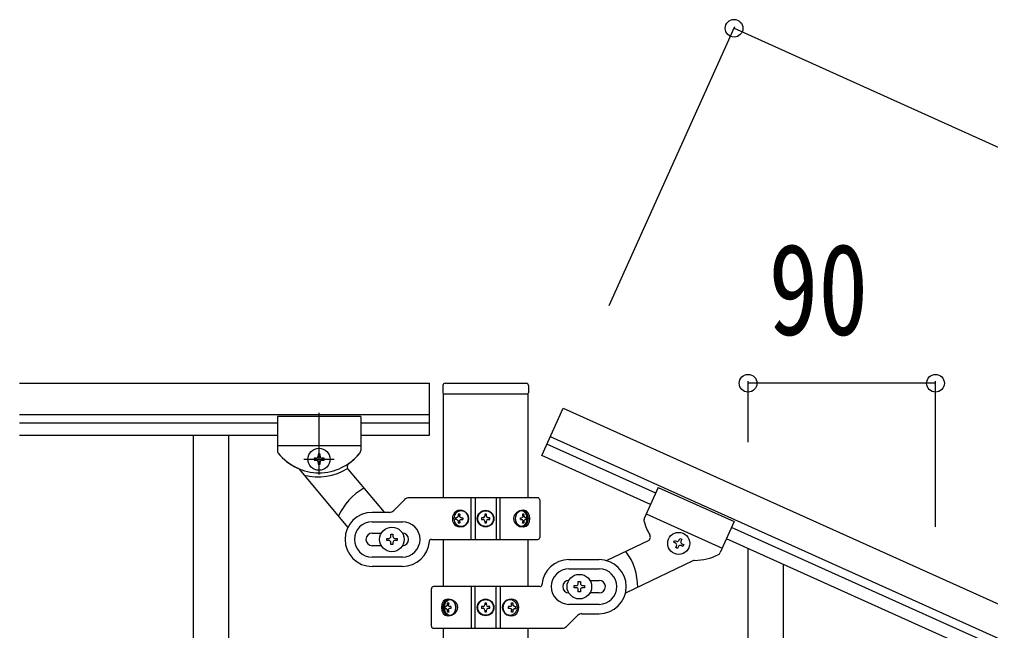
# Model space of a CAD drawing. Units: millimetres, scale not verified. Extents: x -4015 to 4015, y -2862 to 2860.
# Drawn here: x 2205.8 to 2672.1, y -948.6 to -655.2 of the extents above; entities that cross this region are included whole.
import ezdxf
from ezdxf.enums import TextEntityAlignment as Align

# ---------------------------------------------------------------- set-up
doc = ezdxf.new("R2010")
doc.units = ezdxf.units.MM
doc.header["$LTSCALE"] = 10
doc.layers.add('0-3_YKK_A1', color=4, linetype='Continuous')
doc.layers.add('0-4_YKK_D', color=6, linetype='Continuous')
doc.styles.add('ＭＳ ゴシック', font='')
doc.styles.get('ＭＳ ゴシック').set_extended_font_data('MS Gothic')

msp = doc.modelspace()

# ---------------------------------------------------------------- linework, layer by layer
at = {"layer": '0-3_YKK_A1'}
for p, q in [((2205.83, -829.86), (2402.69, -829.86)), ((2402.69, -854.86), (2402.69, -829.86)), ((2410.19, -829.9), (2449.19, -829.9)), ((2409.19, -830.9), (2409.19, -834.4)), ((2450.19, -830.9), (2450.19, -834.4)), ((2409.44, -885.1), (2409.44, -834.9)), ((2409.69, -834.9), (2449.69, -834.9)), ((2449.94, -834.9), (2449.94, -885.1)), ((2456.62, -864.57), (2466.85, -841.83)), ((2466.85, -841.83), (3249.27, -1193.96)), ((2205.83, -844.86), (2402.69, -844.86)), ((2329.69, -845.86), (2329.69, -862.18)), ((2369.69, -845.86), (2329.69, -845.86)), ((2329.69, -845.86), (2329.69, -862.18)), ((2369.69, -845.86), (2329.69, -845.86)), ((2349.69, -873.66), (2349.69, -844.09)), ((2369.69, -845.86), (2369.69, -862.2)), ((2369.69, -845.86), (2369.69, -862.18)), ((2205.83, -848.86), (2329.69, -848.86)), ((2369.69, -848.86), (2402.69, -848.86)), ((2205.83, -854.86), (2329.69, -854.86)), ((2289.19, -854.86), (2289.19, -1514.86)), ((2306.19, -854.86), (2306.19, -1514.86)), ((2369.69, -854.86), (2402.69, -854.86)), ((2460.7, -855.51), (3243.11, -1207.64)), ((2369.69, -859.86), (2329.69, -859.86)), ((2369.69, -859.86), (2329.69, -859.86)), ((2349.69, -873.66), (2349.69, -859.06)), ((2511.35, -882.62), (2459.08, -859.1)), ((2342.39, -866.36), (2356.99, -866.36)), ((2348.25, -865.88), (2347.29, -865.88)), ((2351.13, -866.84), (2352.09, -866.84)), ((2508.89, -888.09), (2456.62, -864.57)), ((2340.11, -871.18), (2363.53, -899.1)), ((2363.66, -871.25), (2380.92, -891.82)), ((2512.58, -879.88), (2505.88, -894.78)), ((2512.58, -879.88), (2549.06, -896.3)), ((2385.57, -890.98), (2390.81, -885.74)), ((2454.69, -884.86), (2392.93, -884.86)), ((2422.74, -904.86), (2422.74, -884.86)), ((2424.69, -884.86), (2424.69, -904.86)), ((2434.69, -884.86), (2434.69, -904.86)), ((2436.63, -904.86), (2436.63, -884.86)), ((2455.69, -885.86), (2455.69, -903.86)), ((2383.45, -891.86), (2375.19, -891.86)), ((2415.63, -894.42), (2415.17, -894.42)), ((2415.63, -895.3), (2415.17, -895.3)), ((2416.56, -892.65), (2417.33, -892.65)), ((2417.93, -894.42), (2418.69, -894.42)), ((2417.93, -895.3), (2418.69, -895.3)), ((2428.46, -894.45), (2427.64, -894.45)), ((2430.92, -895.27), (2431.74, -895.27)), ((2446.38, -894.42), (2447.01, -894.42)), ((2446.38, -895.3), (2447.01, -895.3)), ((2447.4, -892.65), (2448.02, -892.65)), ((2449.2, -894.42), (2448.88, -894.42)), ((2449.2, -895.3), (2448.88, -895.3)), ((2506.83, -892.65), (2543.31, -909.07)), ((2375.19, -896.36), (2389.69, -896.36)), ((2417.33, -897.06), (2416.56, -897.06)), ((2448.02, -897.06), (2447.4, -897.06)), ((2549.06, -896.3), (2542.36, -911.18)), ((3196.79, -1191.17), (2547.8, -899.1)), ((2375.19, -901.86), (2379.61, -901.86)), ((2386.19, -904.36), (2387.19, -904.36)), ((3194.32, -1196.65), (2545.33, -904.57)), ((2379.61, -907.86), (2375.19, -907.86)), ((2383.19, -905.36), (2382.19, -905.36)), ((2403.65, -904.86), (2454.69, -904.86)), ((2409.44, -927.53), (2409.44, -904.86)), ((2449.94, -904.86), (2449.94, -927.53)), ((2507.65, -905.51), (2487.87, -915.06)), ((2520.89, -906.63), (2520.02, -906.24)), ((2523.92, -906.94), (2524.79, -907.33)), ((2555.69, -1093.32), (2555.69, -909.23)), ((2389.69, -913.36), (2375.19, -913.36)), ((2389.69, -917.86), (2375.19, -917.86)), ((2469.69, -914.53), (2484.19, -914.53)), ((2529.16, -915.11), (2496.78, -930.74)), ((2572.69, -1060.4), (2572.69, -916.88)), ((2469.69, -919.03), (2484.19, -919.03)), ((2455.72, -927.53), (2404.69, -927.53)), ((2422.74, -927.53), (2422.74, -947.53)), ((2424.69, -947.53), (2424.69, -927.53)), ((2434.69, -947.53), (2434.69, -927.53)), ((2436.63, -927.53), (2436.63, -947.53)), ((2476.19, -927.03), (2477.19, -927.03)), ((2479.77, -924.53), (2484.19, -924.53)), ((2403.69, -946.53), (2403.69, -928.53)), ((2473.19, -928.03), (2472.19, -928.03)), ((2484.19, -930.53), (2479.77, -930.53)), ((2410.17, -937.09), (2410.5, -937.09)), ((2411.36, -935.32), (2411.98, -935.32)), ((2412.99, -937.09), (2412.37, -937.09)), ((2428.46, -937.12), (2427.64, -937.12)), ((2441.45, -937.09), (2440.69, -937.09)), ((2442.05, -935.32), (2442.81, -935.32)), ((2443.74, -937.09), (2444.21, -937.09)), ((2484.19, -936.03), (2469.69, -936.03)), ((2410.17, -937.97), (2410.5, -937.97)), ((2411.98, -939.73), (2411.36, -939.73)), ((2412.99, -937.97), (2412.37, -937.97)), ((2430.92, -937.94), (2431.74, -937.94)), ((2441.45, -937.97), (2440.69, -937.97)), ((2442.81, -939.73), (2442.05, -939.73)), ((2443.74, -937.97), (2444.21, -937.97)), ((2473.81, -941.41), (2468.57, -946.65)), ((2475.93, -940.53), (2484.19, -940.53)), ((2404.69, -947.53), (2466.45, -947.53)), ((2409.44, -1507.16), (2409.44, -947.53)), ((2449.94, -947.53), (2449.94, -1506.36))]:
    msp.add_line(p, q, dxfattribs=at)
for points in [[(2347.29, -865.88), (2347.29, -866.84), (2348.25, -866.84)], [(2350.17, -864.92), (2350.17, -863.96), (2349.21, -863.96), (2349.21, -864.92)], [(2352.09, -866.84), (2352.09, -865.88), (2351.13, -865.88)], [(2349.21, -867.8), (2349.21, -868.76), (2350.17, -868.76), (2350.17, -867.8)], [(2416.45, -893.54), (2416.42, -893.71), (2416.37, -893.87), (2416.29, -894.03), (2416.18, -894.16), (2416.06, -894.27), (2415.93, -894.35), (2415.78, -894.4), (2415.63, -894.42)], [(2415.63, -895.3), (2415.78, -895.32), (2415.93, -895.37), (2416.06, -895.45), (2416.18, -895.56), (2416.29, -895.69), (2416.37, -895.85), (2416.42, -896.01), (2416.45, -896.18)], [(2417.93, -894.42), (2417.78, -894.4), (2417.64, -894.35), (2417.51, -894.27), (2417.4, -894.16), (2417.31, -894.03), (2417.25, -893.87), (2417.22, -893.71), (2417.22, -893.54)], [(2417.22, -896.18), (2417.22, -896.01), (2417.25, -895.85), (2417.31, -895.69), (2417.4, -895.56), (2417.51, -895.45), (2417.64, -895.37), (2417.78, -895.32), (2417.93, -895.3)], [(2427.64, -894.45), (2427.64, -895.27), (2428.46, -895.27)], [(2430.1, -893.63), (2430.1, -892.81), (2429.28, -892.81), (2429.28, -893.63)], [(2431.74, -895.27), (2431.74, -894.45), (2430.92, -894.45)], [(2447.55, -893.54), (2447.56, -893.71), (2447.55, -893.87), (2447.5, -894.03), (2447.43, -894.16), (2447.35, -894.27), (2447.24, -894.35), (2447.13, -894.4), (2447.01, -894.42)], [(2447.01, -895.3), (2447.13, -895.32), (2447.24, -895.37), (2447.35, -895.45), (2447.43, -895.56), (2447.5, -895.69), (2447.55, -895.85), (2447.56, -896.01), (2447.55, -896.18)], [(2448.88, -894.42), (2448.76, -894.4), (2448.64, -894.35), (2448.52, -894.27), (2448.42, -894.16), (2448.34, -894.03), (2448.26, -893.87), (2448.21, -893.71), (2448.18, -893.54)], [(2448.18, -896.18), (2448.21, -896.01), (2448.26, -895.85), (2448.34, -895.69), (2448.42, -895.56), (2448.52, -895.45), (2448.64, -895.37), (2448.76, -895.32), (2448.88, -895.3)], [(2429.28, -896.09), (2429.28, -896.91), (2430.1, -896.91), (2430.1, -896.09)], [(2382.19, -905.36), (2382.19, -904.36), (2383.19, -904.36)], [(2384.19, -903.36), (2384.19, -902.36), (2385.19, -902.36), (2385.19, -903.36)], [(2387.19, -904.36), (2387.19, -905.36), (2386.19, -905.36)], [(2522.56, -905.27), (2522.95, -904.4), (2523.83, -904.79), (2523.43, -905.67)], [(2385.19, -906.36), (2385.19, -907.36), (2384.19, -907.36), (2384.19, -906.36)], [(2520.02, -906.24), (2520.41, -905.36), (2521.29, -905.76)], [(2522.25, -908.3), (2521.86, -909.17), (2520.98, -908.78), (2521.38, -907.9)], [(2524.79, -907.33), (2524.4, -908.21), (2523.52, -907.81)], [(2472.19, -928.03), (2472.19, -927.03), (2473.19, -927.03)], [(2474.19, -926.03), (2474.19, -925.03), (2475.19, -925.03), (2475.19, -926.03)], [(2477.19, -927.03), (2477.19, -928.03), (2476.19, -928.03)], [(2475.19, -929.03), (2475.19, -930.03), (2474.19, -930.03), (2474.19, -929.03)], [(2411.2, -936.21), (2411.16, -936.38), (2411.11, -936.54), (2411.04, -936.7), (2410.95, -936.83), (2410.85, -936.94), (2410.74, -937.02), (2410.62, -937.07), (2410.5, -937.09)], [(2412.37, -937.09), (2412.25, -937.07), (2412.13, -937.02), (2412.03, -936.94), (2411.94, -936.83), (2411.87, -936.7), (2411.83, -936.54), (2411.81, -936.38), (2411.82, -936.21)], [(2427.64, -937.12), (2427.64, -937.94), (2428.46, -937.94)], [(2430.1, -936.3), (2430.1, -935.48), (2429.28, -935.48), (2429.28, -936.3)], [(2431.74, -937.94), (2431.74, -937.12), (2430.92, -937.12)], [(2442.16, -936.21), (2442.16, -936.38), (2442.13, -936.54), (2442.07, -936.7), (2441.98, -936.83), (2441.87, -936.94), (2441.74, -937.02), (2441.6, -937.07), (2441.45, -937.09)], [(2443.74, -937.09), (2443.59, -937.07), (2443.45, -937.02), (2443.31, -936.94), (2443.19, -936.83), (2443.09, -936.7), (2443.01, -936.54), (2442.95, -936.38), (2442.92, -936.21)], [(2410.5, -937.97), (2410.62, -937.99), (2410.74, -938.04), (2410.85, -938.12), (2410.95, -938.23), (2411.04, -938.36), (2411.11, -938.51), (2411.16, -938.68), (2411.2, -938.85)], [(2411.82, -938.85), (2411.81, -938.68), (2411.83, -938.51), (2411.87, -938.36), (2411.94, -938.23), (2412.03, -938.12), (2412.13, -938.04), (2412.25, -937.99), (2412.37, -937.97)], [(2429.28, -938.76), (2429.28, -939.58), (2430.1, -939.58), (2430.1, -938.76)], [(2441.45, -937.97), (2441.6, -937.99), (2441.74, -938.04), (2441.87, -938.12), (2441.98, -938.23), (2442.07, -938.36), (2442.13, -938.51), (2442.16, -938.68), (2442.16, -938.85)], [(2442.92, -938.85), (2442.95, -938.68), (2443.01, -938.51), (2443.09, -938.36), (2443.19, -938.23), (2443.31, -938.12), (2443.45, -938.04), (2443.59, -937.99), (2443.74, -937.97)]]:
    msp.add_lwpolyline(points, dxfattribs=at)
for centre, radius in [((2349.69, -866.36), 5.3), ((2429.69, -894.86), 4), ((2429.69, -894.86), 3.75), ((2384.69, -904.86), 5.9), ((2522.4, -906.79), 5.3), ((2474.69, -927.53), 5.9), ((2429.69, -937.53), 4), ((2429.69, -937.53), 3.75)]:
    msp.add_circle(centre, radius, dxfattribs=at)
for centre, radius, start, end in [((2410.19, -830.9), 1, 90, 180), ((2449.19, -830.9), 1, 0, 90), ((2409.69, -834.4), 0.5, 180, 270), ((2449.69, -834.4), 0.5, 270, 0), ((2331.69, -862.18), 2, 180, 218.5), ((2331.69, -862.18), 2, 180, 218.5), ((2367.69, -862.2), 2, 315.07, 0), ((2367.69, -862.18), 2, 321.5, 0), ((2349.69, -847.86), 25, 218.5, 245.7085), ((2349.69, -847.86), 25, 218.5, 321.5), ((2348.25, -864.92), 0.96, 270, 0), ((2348.25, -867.8), 0.96, 0, 90), ((2351.13, -864.92), 0.96, 180, 270), ((2351.13, -867.8), 0.96, 90, 180), ((2349.69, -847.86), 25, 305.0551, 320.9537), ((2338.58, -872.47), 2, 40, 65.7085), ((2349.19, -847.86), 27, 255.6342, 301.7367), ((2365.2, -869.96), 2, 125.0551, 220), ((2384.69, -904.86), 28, 118.6718, 156.5148), ((2392.93, -887.86), 3, 90, 135), ((2454.69, -885.86), 1, 0, 90), ((2375.19, -904.86), 13, 90, 270), ((2383.45, -888.86), 3, 270, 315), ((2428.46, -893.63), 0.82, 270, 0), ((2428.46, -896.09), 0.82, 0, 90), ((2430.92, -893.63), 0.82, 180, 270), ((2430.92, -896.09), 0.82, 90, 180), ((2507.7, -895.6), 2, 155.77, 200.7), ((2375.19, -904.86), 8.5, 90, 270), ((2389.69, -904.86), 8.5, 270, 90), ((2530, -889.91), 25, 194.8163, 210.7149), ((2375.19, -904.86), 3, 90, 270), ((2383.19, -903.36), 1, 270, 0), ((2386.19, -903.36), 1, 180, 270), ((2389.69, -904.86), 3, 270, 90), ((2454.69, -903.86), 1, 270, 0), ((2506.78, -903.71), 2, 295.77, 30.7149), ((2383.19, -906.36), 1, 0, 90), ((2386.19, -906.36), 1, 90, 180), ((2389.69, -904.86), 13, 270, 355.904), ((2403.65, -905.86), 1, 90, 175.904), ((2520.5, -907.51), 0.96, 335.77, 65.77), ((2521.68, -904.88), 0.96, 245.77, 335.77), ((2523.13, -908.69), 0.96, 65.77, 155.77), ((2524.31, -906.06), 0.96, 155.77, 245.77), ((2474.69, -927.53), 28, 359.2552, 37.0982), ((2530, -889.91), 25, 270.0615, 297.27), ((2540.54, -910.36), 2, 297.27, 335.77), ((2469.69, -927.53), 13, 90, 175.904), ((2484.19, -927.53), 13, 270, 90), ((2530.03, -916.91), 2, 90.0615, 115.77), ((2469.69, -927.53), 8.5, 90, 270), ((2484.19, -927.53), 8.5, 270, 90), ((2404.69, -928.53), 1, 90, 180), ((2455.72, -926.53), 1, 270, 355.904), ((2469.69, -927.53), 3, 90, 270), ((2473.19, -926.03), 1, 270, 0), ((2476.19, -926.03), 1, 180, 270), ((2484.19, -927.53), 3, 270, 90), ((2473.19, -929.03), 1, 0, 90), ((2476.19, -929.03), 1, 90, 180), ((2428.46, -936.3), 0.82, 270, 0), ((2430.92, -936.3), 0.82, 180, 270), ((2428.46, -938.76), 0.82, 0, 90), ((2430.92, -938.76), 0.82, 90, 180), ((2475.93, -943.53), 3, 90, 135), ((2404.69, -946.53), 1, 180, 270), ((2466.45, -944.53), 3, 270, 315)]:
    msp.add_arc(centre, radius, start, end, dxfattribs=at)
for centre, major_axis, ratio, start_param, end_param in [((2417.19, -894.86), (0, 4), 0.865, 0, 3.141593), ((2418.77, -894.86), (0, -7.22), 0.499772, 4.651234, 4.773544), ((2420, -894.86), (0, -7.22), 0.499772, 4.401836, 4.527995), ((2417.19, -894.86), (-4.49, 0), 0.890869, 1.570796, 4.712389), ((2420.76, -894.86), (0, -7.22), 0.499772, 4.401836, 4.527995), ((2418.1, -894.86), (0, -3.83), 0.866157, 6.25819, 9.449773), ((2422.29, -894.86), (0, -7.22), 0.499772, 4.651234, 4.773544), ((2448.07, -894.86), (-5.06, 0), 0.790514, 4.712389, 7.853982), ((2446.57, -894.86), (0, 3.83), 0.707107, 6.239857, 9.468106), ((2441.29, -894.86), (0, 7.22), 0.707107, 4.651234, 4.773544), ((2442.54, -894.86), (0, 7.22), 0.707107, 4.896783, 5.022942), ((2447.37, -894.86), (0, 4), 0.7075, 3.26685, 6.157927), ((2443.16, -894.86), (0, 7.22), 0.707107, 4.896783, 5.022942), ((2448.07, -894.86), (0, 4), 0.7075, 3.141593, 6.283185), ((2444.11, -894.86), (0, 7.22), 0.707107, 4.651234, 4.773544), ((2420, -894.86), (0, -7.22), 0.499772, 4.896783, 5.022942), ((2420.76, -894.86), (0, -7.22), 0.499772, 4.896783, 5.022942), ((2442.54, -894.86), (0, 7.22), 0.707107, 4.401836, 4.527995), ((2443.16, -894.86), (0, 7.22), 0.707107, 4.401836, 4.527995), ((2411.3, -937.53), (0, -4), 0.7075, 3.141593, 6.283185), ((2412.01, -937.53), (0, -4), 0.7075, 3.26685, 6.157927), ((2415.27, -937.53), (0, -7.22), 0.707107, 4.651234, 4.773544), ((2416.21, -937.53), (0, -7.22), 0.707107, 4.401836, 4.527995), ((2411.3, -937.53), (5.06, 0), 0.790514, 4.712389, 7.853982), ((2416.84, -937.53), (0, -7.22), 0.707107, 4.401836, 4.527995), ((2412.81, -937.53), (0, -3.83), 0.707107, 6.239857, 9.468106), ((2418.08, -937.53), (0, -7.22), 0.707107, 4.651234, 4.773544), ((2442.19, -937.53), (4.49, 0), 0.890869, 1.570796, 4.712389), ((2441.27, -937.53), (0, 3.83), 0.866157, 6.25819, 9.449773), ((2437.09, -937.53), (0, 7.22), 0.499772, 4.651234, 4.773544), ((2438.61, -937.53), (0, 7.22), 0.499772, 4.896783, 5.022942), ((2442.19, -937.53), (0, -4), 0.865, 0, 3.141593), ((2439.38, -937.53), (0, 7.22), 0.499772, 4.896783, 5.022942), ((2440.61, -937.53), (0, 7.22), 0.499772, 4.651234, 4.773544), ((2416.21, -937.53), (0, -7.22), 0.707107, 4.896783, 5.022942), ((2416.84, -937.53), (0, -7.22), 0.707107, 4.896783, 5.022942), ((2438.61, -937.53), (0, 7.22), 0.499772, 4.401836, 4.527995), ((2439.38, -937.53), (0, 7.22), 0.499772, 4.401836, 4.527995)]:
    msp.add_ellipse(centre, major_axis=major_axis, ratio=ratio, start_param=start_param, end_param=end_param, dxfattribs=at)
for centre, major_axis, ratio in [((2417.94, -894.86), (0, -3.83), 0.866157), ((2446.8, -894.86), (0, 3.83), 0.707107), ((2412.57, -937.53), (0, -3.83), 0.707107), ((2441.44, -937.53), (0, 3.83), 0.866157)]:
    msp.add_ellipse(centre, major_axis=major_axis, ratio=ratio, dxfattribs=at)
at = {"layer": '0-4_YKK_D'}
for p, q in [((2489.06, -792.49), (2549.36, -658.51)), ((2548.95, -659.42), (3331.36, -1011.54)), ((2555.69, -858.15), (2555.69, -828.86)), ((2645.69, -829.86), (2555.69, -829.86)), ((2645.69, -898.89), (2645.69, -828.86))]:
    msp.add_line(p, q, dxfattribs=at)
for centre in [(2548.95, -659.42), (2555.69, -829.86), (2645.69, -829.86)]:
    msp.add_circle(centre, 4.25, dxfattribs=at)

# ---------------------------------------------------------------- texts
at = {"layer": '0-4_YKK_D', "style": 'ＭＳ ゴシック', "width": 0.8}
msp.add_text('90', height=43.99, dxfattribs=at).set_placement((2565.49, -819.86), align=Align.BOTTOM_LEFT)

doc.saveas('drawing.dxf')
